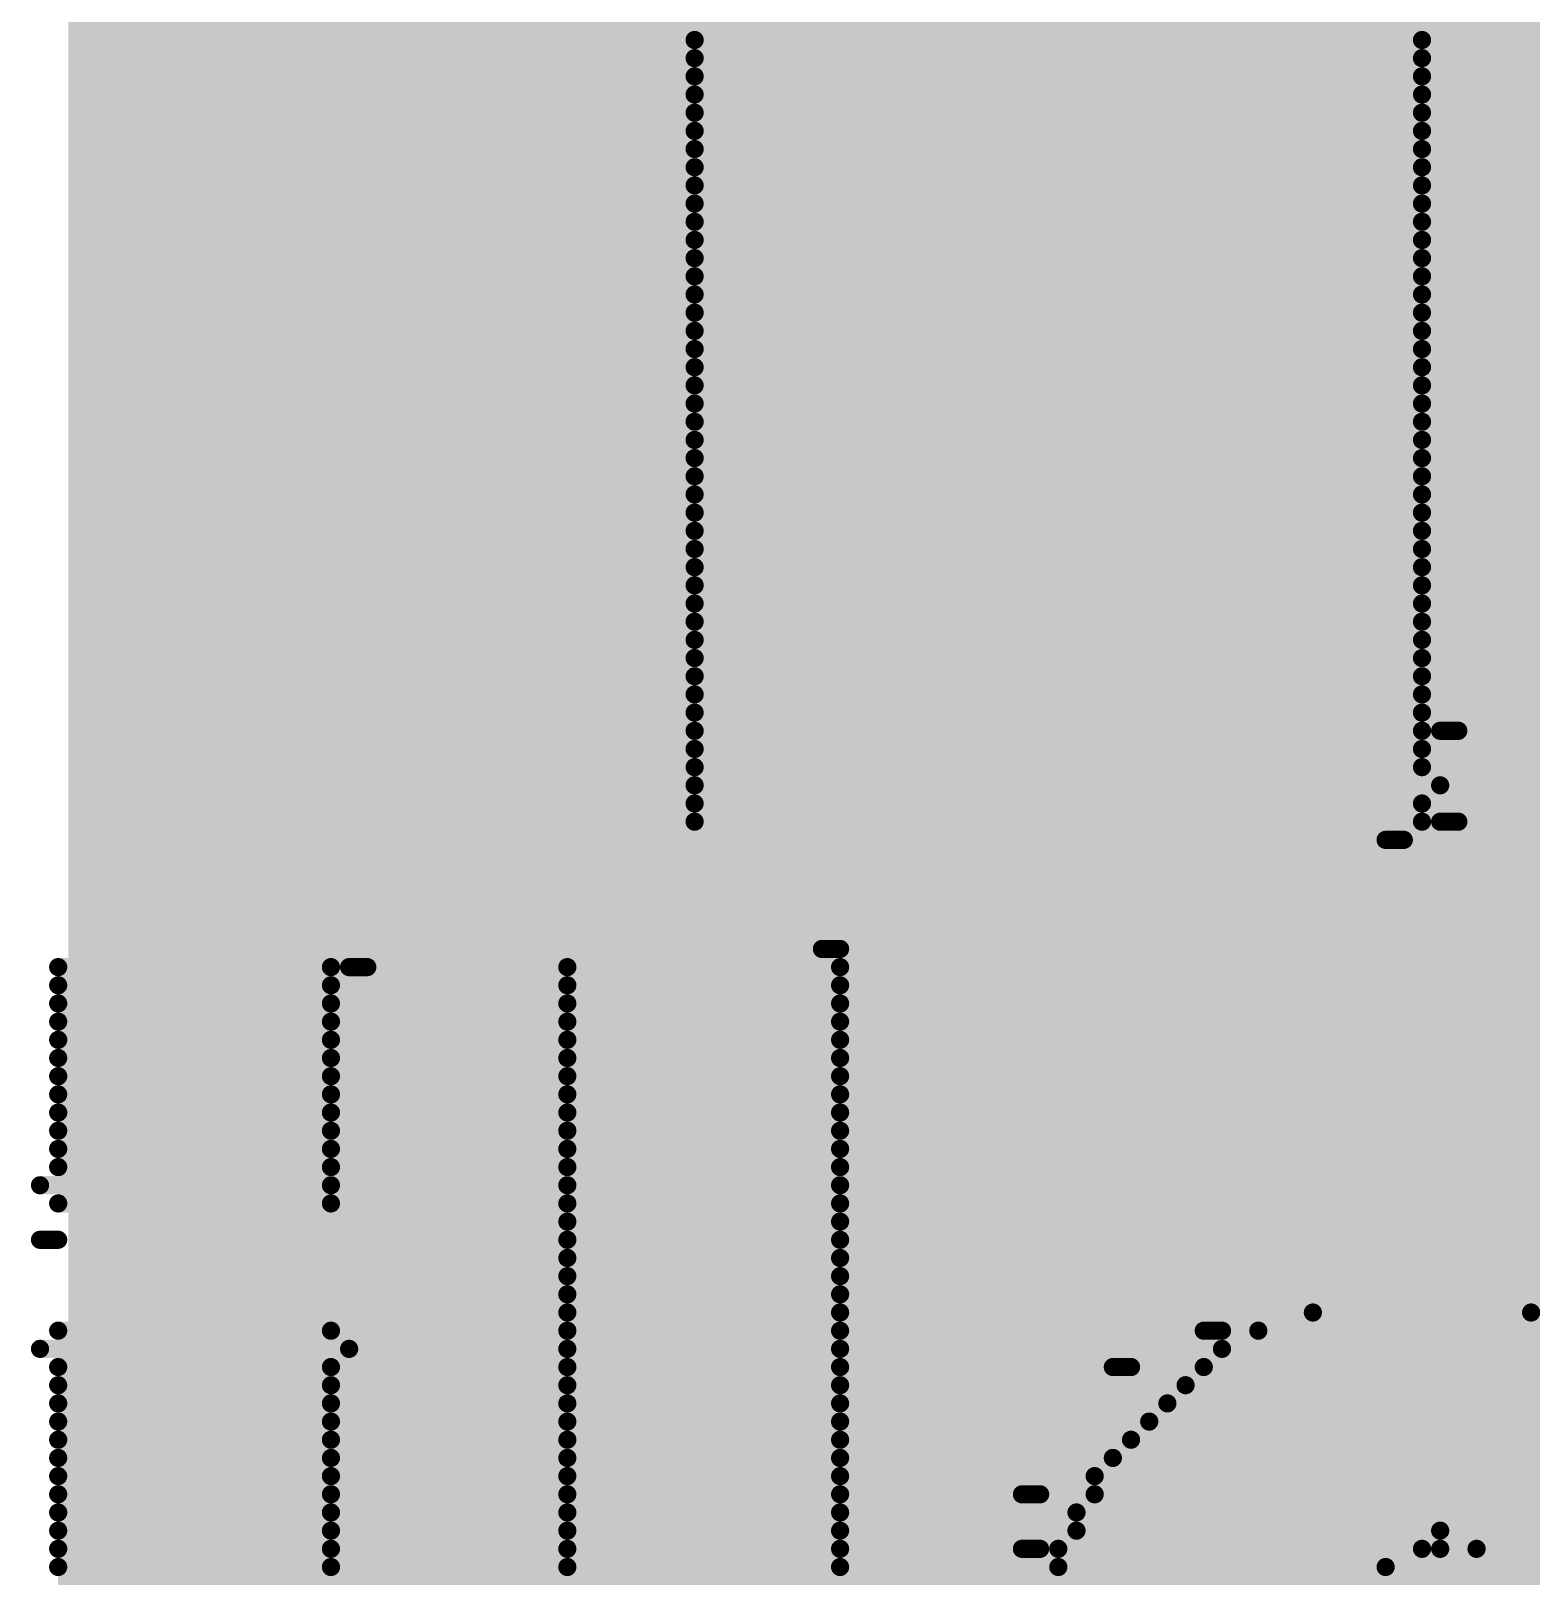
# Model space of a CAD drawing. Header units: inches. Extents: x -5 to 433, y -20 to 71.
# Drawn here: x 10.286 to 12.381, y 50.997 to 53.156 of the extents above; entities that cross this region are included whole.
import ezdxf

# ---------------------------------------------------------------- set-up
doc = ezdxf.new("R2010")
doc.units = ezdxf.units.IN
doc.layers.add('Bottom Overlay', color=54, linetype='Continuous')
doc.layers.add('Top Layer', color=1, linetype='Continuous')

msp = doc.modelspace()

# ---------------------------------------------------------------- hatches: boundary and pattern name
at = {"layer": 'Top Layer'}
msp.add_hatch(color=1, dxfattribs=at).paths.add_polyline_path([(10.3378, 7.1882), (15.6972, 7.1882), (15.6972, 56.9468), (10.3378, 56.9468)])

# ---------------------------------------------------------------- linework, layer by layer
at = {"layer": 'Bottom Overlay'}
for points in [[(11.2128, 53.1686, 0.0254, 0.0254, 0), (12.2288, 53.1686, 0.0254, 0.0254, 0)], [(11.2128, 53.1432, 0.0254, 0.0254, 0), (12.2288, 53.1432, 0.0254, 0.0254, 0)], [(11.2128, 53.1178, 0.0254, 0.0254, 0), (12.2288, 53.1178, 0.0254, 0.0254, 0)], [(11.2128, 53.0924, 0.0254, 0.0254, 0), (12.2288, 53.0924, 0.0254, 0.0254, 0)], [(11.2128, 53.067, 0.0254, 0.0254, 0), (12.2288, 53.067, 0.0254, 0.0254, 0)], [(11.2128, 53.0416, 0.0254, 0.0254, 0), (12.2288, 53.0416, 0.0254, 0.0254, 0)], [(11.2128, 53.0162, 0.0254, 0.0254, 0), (12.2288, 53.0162, 0.0254, 0.0254, 0)], [(11.2128, 52.9908, 0.0254, 0.0254, 0), (12.2288, 52.9908, 0.0254, 0.0254, 0)], [(11.2128, 52.9654, 0.0254, 0.0254, 0), (12.2288, 52.9654, 0.0254, 0.0254, 0)], [(11.2128, 52.94, 0.0254, 0.0254, 0), (12.2288, 52.94, 0.0254, 0.0254, 0)], [(11.2128, 52.9146, 0.0254, 0.0254, 0), (12.2288, 52.9146, 0.0254, 0.0254, 0)], [(11.2128, 52.8892, 0.0254, 0.0254, 0), (12.2288, 52.8892, 0.0254, 0.0254, 0)], [(11.2128, 52.8638, 0.0254, 0.0254, 0), (12.2288, 52.8638, 0.0254, 0.0254, 0)], [(11.2128, 52.8384, 0.0254, 0.0254, 0), (12.2288, 52.8384, 0.0254, 0.0254, 0)], [(11.2128, 52.813, 0.0254, 0.0254, 0), (12.2288, 52.813, 0.0254, 0.0254, 0)], [(11.2128, 52.7876, 0.0254, 0.0254, 0), (12.2288, 52.7876, 0.0254, 0.0254, 0)], [(11.2128, 52.7622, 0.0254, 0.0254, 0), (12.2288, 52.7622, 0.0254, 0.0254, 0)], [(11.2128, 52.7368, 0.0254, 0.0254, 0), (12.2288, 52.7368, 0.0254, 0.0254, 0)], [(11.2128, 52.7114, 0.0254, 0.0254, 0), (12.2288, 52.7114, 0.0254, 0.0254, 0)], [(11.2128, 52.686, 0.0254, 0.0254, 0), (12.2288, 52.686, 0.0254, 0.0254, 0)], [(11.2128, 52.6606, 0.0254, 0.0254, 0), (12.2288, 52.6606, 0.0254, 0.0254, 0)], [(11.2128, 52.6352, 0.0254, 0.0254, 0), (12.2288, 52.6352, 0.0254, 0.0254, 0)], [(11.2128, 52.6098, 0.0254, 0.0254, 0), (12.2288, 52.6098, 0.0254, 0.0254, 0)], [(11.2128, 52.5844, 0.0254, 0.0254, 0), (12.2288, 52.5844, 0.0254, 0.0254, 0)], [(11.2128, 52.559, 0.0254, 0.0254, 0), (12.2288, 52.559, 0.0254, 0.0254, 0)], [(11.2128, 52.5336, 0.0254, 0.0254, 0), (12.2288, 52.5336, 0.0254, 0.0254, 0)], [(11.2128, 52.5082, 0.0254, 0.0254, 0), (12.2288, 52.5082, 0.0254, 0.0254, 0)], [(11.2128, 52.4828, 0.0254, 0.0254, 0), (12.2288, 52.4828, 0.0254, 0.0254, 0)], [(11.2128, 52.4574, 0.0254, 0.0254, 0), (12.2288, 52.4574, 0.0254, 0.0254, 0)], [(11.2128, 52.432, 0.0254, 0.0254, 0), (12.2288, 52.432, 0.0254, 0.0254, 0)], [(11.2128, 52.4066, 0.0254, 0.0254, 0), (12.2288, 52.4066, 0.0254, 0.0254, 0)], [(11.2128, 52.3812, 0.0254, 0.0254, 0), (12.2288, 52.3812, 0.0254, 0.0254, 0)], [(11.2128, 52.3558, 0.0254, 0.0254, 0), (12.2288, 52.3558, 0.0254, 0.0254, 0)], [(11.2128, 52.3304, 0.0254, 0.0254, 0), (12.2288, 52.3304, 0.0254, 0.0254, 0)], [(11.2128, 52.305, 0.0254, 0.0254, 0), (12.2288, 52.305, 0.0254, 0.0254, 0)], [(11.2128, 52.2796, 0.0254, 0.0254, 0), (12.2288, 52.2796, 0.0254, 0.0254, 0)], [(11.2128, 52.2542, 0.0254, 0.0254, 0), (12.2288, 52.2542, 0.0254, 0.0254, 0)], [(11.2128, 52.2288, 0.0254, 0.0254, 0), (12.2288, 52.2288, 0.0254, 0.0254, 0)], [(11.2128, 52.2034, 0.0254, 0.0254, 0), (12.2288, 52.2034, 0.0254, 0.0254, 0)], [(11.2128, 52.178, 0.0254, 0.0254, 0), (12.2288, 52.178, 0.0254, 0.0254, 0)], [(12.2542, 52.178, 0.0254, 0.0254, 0), (12.2796, 52.178, 0.0254, 0.0254, 0)], [(11.2128, 52.1526, 0.0254, 0.0254, 0), (12.2288, 52.1526, 0.0254, 0.0254, 0)], [(11.2128, 52.1272, 0.0254, 0.0254, 0), (12.2288, 52.1272, 0.0254, 0.0254, 0)], [(11.2128, 52.1018, 0.0254, 0.0254, 0), (12.2542, 52.1018, 0.0254, 0.0254, 0)], [(11.2128, 52.0764, 0.0254, 0.0254, 0), (12.2288, 52.0764, 0.0254, 0.0254, 0)], [(11.2128, 52.051, 0.0254, 0.0254, 0), (12.2288, 52.051, 0.0254, 0.0254, 0)], [(12.2542, 52.051, 0.0254, 0.0254, 0), (12.2796, 52.051, 0.0254, 0.0254, 0)], [(12.178, 52.0256, 0.0254, 0.0254, 0), (12.2034, 52.0256, 0.0254, 0.0254, 0)], [(11.3906, 51.8732, 0.0254, 0.0254, 0), (11.416, 51.8732, 0.0254, 0.0254, 0)], [(10.3238, 51.8478, 0.0254, 0.0254, 0), (10.7048, 51.8478, 0.0254, 0.0254, 0)], [(10.7302, 51.8478, 0.0254, 0.0254, 0), (10.7556, 51.8478, 0.0254, 0.0254, 0)], [(11.035, 51.8478, 0.0254, 0.0254, 0), (11.416, 51.8478, 0.0254, 0.0254, 0)], [(10.3238, 51.8224, 0.0254, 0.0254, 0), (10.7048, 51.8224, 0.0254, 0.0254, 0)], [(11.035, 51.8224, 0.0254, 0.0254, 0), (11.416, 51.8224, 0.0254, 0.0254, 0)], [(10.3238, 51.797, 0.0254, 0.0254, 0), (10.7048, 51.797, 0.0254, 0.0254, 0)], [(11.035, 51.797, 0.0254, 0.0254, 0), (11.416, 51.797, 0.0254, 0.0254, 0)], [(10.3238, 51.7716, 0.0254, 0.0254, 0), (10.7048, 51.7716, 0.0254, 0.0254, 0)], [(11.035, 51.7716, 0.0254, 0.0254, 0), (11.416, 51.7716, 0.0254, 0.0254, 0)], [(10.3238, 51.7462, 0.0254, 0.0254, 0), (10.7048, 51.7462, 0.0254, 0.0254, 0)], [(11.035, 51.7462, 0.0254, 0.0254, 0), (11.416, 51.7462, 0.0254, 0.0254, 0)], [(10.3238, 51.7208, 0.0254, 0.0254, 0), (10.7048, 51.7208, 0.0254, 0.0254, 0)], [(11.035, 51.7208, 0.0254, 0.0254, 0), (11.416, 51.7208, 0.0254, 0.0254, 0)], [(10.3238, 51.6954, 0.0254, 0.0254, 0), (10.7048, 51.6954, 0.0254, 0.0254, 0)], [(11.035, 51.6954, 0.0254, 0.0254, 0), (11.416, 51.6954, 0.0254, 0.0254, 0)], [(10.3238, 51.67, 0.0254, 0.0254, 0), (10.7048, 51.67, 0.0254, 0.0254, 0)], [(11.035, 51.67, 0.0254, 0.0254, 0), (11.416, 51.67, 0.0254, 0.0254, 0)], [(10.3238, 51.6446, 0.0254, 0.0254, 0), (10.7048, 51.6446, 0.0254, 0.0254, 0)], [(11.035, 51.6446, 0.0254, 0.0254, 0), (11.416, 51.6446, 0.0254, 0.0254, 0)], [(10.3238, 51.6192, 0.0254, 0.0254, 0), (10.7048, 51.6192, 0.0254, 0.0254, 0)], [(11.035, 51.6192, 0.0254, 0.0254, 0), (11.416, 51.6192, 0.0254, 0.0254, 0)], [(10.3238, 51.5938, 0.0254, 0.0254, 0), (10.7048, 51.5938, 0.0254, 0.0254, 0)], [(11.035, 51.5938, 0.0254, 0.0254, 0), (11.416, 51.5938, 0.0254, 0.0254, 0)], [(10.3238, 51.5684, 0.0254, 0.0254, 0), (10.7048, 51.5684, 0.0254, 0.0254, 0)], [(11.035, 51.5684, 0.0254, 0.0254, 0), (11.416, 51.5684, 0.0254, 0.0254, 0)], [(10.2984, 51.543, 0.0254, 0.0254, 0), (10.7048, 51.543, 0.0254, 0.0254, 0)], [(11.035, 51.543, 0.0254, 0.0254, 0), (11.416, 51.543, 0.0254, 0.0254, 0)], [(10.3238, 51.5176, 0.0254, 0.0254, 0), (10.7048, 51.5176, 0.0254, 0.0254, 0)], [(11.035, 51.5176, 0.0254, 0.0254, 0), (11.416, 51.5176, 0.0254, 0.0254, 0)], [(11.035, 51.4922, 0.0254, 0.0254, 0), (11.416, 51.4922, 0.0254, 0.0254, 0)], [(10.2984, 51.4668, 0.0254, 0.0254, 0), (10.3238, 51.4668, 0.0254, 0.0254, 0)], [(11.035, 51.4668, 0.0254, 0.0254, 0), (11.416, 51.4668, 0.0254, 0.0254, 0)], [(11.035, 51.4414, 0.0254, 0.0254, 0), (11.416, 51.4414, 0.0254, 0.0254, 0)], [(11.035, 51.416, 0.0254, 0.0254, 0), (11.416, 51.416, 0.0254, 0.0254, 0)], [(11.035, 51.3906, 0.0254, 0.0254, 0), (11.416, 51.3906, 0.0254, 0.0254, 0)], [(11.035, 51.3652, 0.0254, 0.0254, 0), (11.416, 51.3652, 0.0254, 0.0254, 0)], [(12.0764, 51.3652, 0.0254, 0.0254, 0), (12.3812, 51.3652, 0.0254, 0.0254, 0)], [(10.3238, 51.3398, 0.0254, 0.0254, 0), (10.7048, 51.3398, 0.0254, 0.0254, 0)], [(11.035, 51.3398, 0.0254, 0.0254, 0), (11.416, 51.3398, 0.0254, 0.0254, 0)], [(11.924, 51.3398, 0.0254, 0.0254, 0), (11.9494, 51.3398, 0.0254, 0.0254, 0)], [(12.0002, 51.3398, 0.0254, 0.0254, 0), (12.4574, 51.3398, 0.0254, 0.0254, 0)], [(10.2984, 51.3144, 0.0254, 0.0254, 0), (10.7302, 51.3144, 0.0254, 0.0254, 0)], [(11.035, 51.3144, 0.0254, 0.0254, 0), (11.416, 51.3144, 0.0254, 0.0254, 0)], [(11.9494, 51.3144, 0.0254, 0.0254, 0), (12.5082, 51.3144, 0.0254, 0.0254, 0)], [(10.3238, 51.289, 0.0254, 0.0254, 0), (10.7048, 51.289, 0.0254, 0.0254, 0)], [(11.035, 51.289, 0.0254, 0.0254, 0), (11.416, 51.289, 0.0254, 0.0254, 0)], [(11.797, 51.289, 0.0254, 0.0254, 0), (11.8224, 51.289, 0.0254, 0.0254, 0)], [(11.924, 51.289, 0.0254, 0.0254, 0), (12.5336, 51.289, 0.0254, 0.0254, 0)], [(10.3238, 51.2636, 0.0254, 0.0254, 0), (10.7048, 51.2636, 0.0254, 0.0254, 0)], [(11.035, 51.2636, 0.0254, 0.0254, 0), (11.416, 51.2636, 0.0254, 0.0254, 0)], [(11.8986, 51.2636, 0.0254, 0.0254, 0), (12.559, 51.2636, 0.0254, 0.0254, 0)], [(10.3238, 51.2382, 0.0254, 0.0254, 0), (10.7048, 51.2382, 0.0254, 0.0254, 0)], [(11.035, 51.2382, 0.0254, 0.0254, 0), (11.416, 51.2382, 0.0254, 0.0254, 0)], [(11.8732, 51.2382, 0.0254, 0.0254, 0), (12.6098, 51.2382, 0.0254, 0.0254, 0)], [(10.3238, 51.2128, 0.0254, 0.0254, 0), (10.7048, 51.2128, 0.0254, 0.0254, 0)], [(11.035, 51.2128, 0.0254, 0.0254, 0), (11.416, 51.2128, 0.0254, 0.0254, 0)], [(11.8478, 51.2128, 0.0254, 0.0254, 0), (12.9908, 51.2128, 0.0254, 0.0254, 0)], [(10.3238, 51.1874, 0.0254, 0.0254, 0), (10.7048, 51.1874, 0.0254, 0.0254, 0)], [(11.035, 51.1874, 0.0254, 0.0254, 0), (11.416, 51.1874, 0.0254, 0.0254, 0)], [(11.8224, 51.1874, 0.0254, 0.0254, 0), (12.9908, 51.1874, 0.0254, 0.0254, 0)], [(10.3238, 51.162, 0.0254, 0.0254, 0), (10.7048, 51.162, 0.0254, 0.0254, 0)], [(11.035, 51.162, 0.0254, 0.0254, 0), (11.416, 51.162, 0.0254, 0.0254, 0)], [(11.797, 51.162, 0.0254, 0.0254, 0), (12.9908, 51.162, 0.0254, 0.0254, 0)], [(10.3238, 51.1366, 0.0254, 0.0254, 0), (10.7048, 51.1366, 0.0254, 0.0254, 0)], [(11.035, 51.1366, 0.0254, 0.0254, 0), (11.416, 51.1366, 0.0254, 0.0254, 0)], [(11.7716, 51.1366, 0.0254, 0.0254, 0), (12.9908, 51.1366, 0.0254, 0.0254, 0)], [(10.3238, 51.1112, 0.0254, 0.0254, 0), (10.7048, 51.1112, 0.0254, 0.0254, 0)], [(11.035, 51.1112, 0.0254, 0.0254, 0), (11.416, 51.1112, 0.0254, 0.0254, 0)], [(11.67, 51.1112, 0.0254, 0.0254, 0), (11.6954, 51.1112, 0.0254, 0.0254, 0)], [(11.7716, 51.1112, 0.0254, 0.0254, 0), (12.9908, 51.1112, 0.0254, 0.0254, 0)], [(10.3238, 51.0858, 0.0254, 0.0254, 0), (10.7048, 51.0858, 0.0254, 0.0254, 0)], [(11.035, 51.0858, 0.0254, 0.0254, 0), (11.416, 51.0858, 0.0254, 0.0254, 0)], [(11.7462, 51.0858, 0.0254, 0.0254, 0), (12.9908, 51.0858, 0.0254, 0.0254, 0)], [(10.3238, 51.0604, 0.0254, 0.0254, 0), (10.7048, 51.0604, 0.0254, 0.0254, 0)], [(11.035, 51.0604, 0.0254, 0.0254, 0), (11.416, 51.0604, 0.0254, 0.0254, 0)], [(11.7462, 51.0604, 0.0254, 0.0254, 0), (12.2542, 51.0604, 0.0254, 0.0254, 0)], [(10.3238, 51.035, 0.0254, 0.0254, 0), (10.7048, 51.035, 0.0254, 0.0254, 0)], [(11.035, 51.035, 0.0254, 0.0254, 0), (11.416, 51.035, 0.0254, 0.0254, 0)], [(11.67, 51.035, 0.0254, 0.0254, 0), (11.6954, 51.035, 0.0254, 0.0254, 0)], [(11.7208, 51.035, 0.0254, 0.0254, 0), (12.2288, 51.035, 0.0254, 0.0254, 0)], [(12.2542, 51.035, 0.0254, 0.0254, 0), (12.305, 51.035, 0.0254, 0.0254, 0)], [(10.3238, 51.0096, 0.0254, 0.0254, 0), (10.7048, 51.0096, 0.0254, 0.0254, 0)], [(11.035, 51.0096, 0.0254, 0.0254, 0), (11.416, 51.0096, 0.0254, 0.0254, 0)], [(11.7208, 51.0096, 0.0254, 0.0254, 0), (12.178, 51.0096, 0.0254, 0.0254, 0)], [(10.3238, 50.9842, 0.0254, 0.0254, 0), (10.7048, 50.9842, 0.0254, 0.0254, 0)], [(11.035, 50.9842, 0.0254, 0.0254, 0), (11.416, 50.9842, 0.0254, 0.0254, 0)], [(11.6954, 50.9842, 0.0254, 0.0254, 0), (12.1526, 50.9842, 0.0254, 0.0254, 0)]]:
    msp.add_lwpolyline(points, format="xyseb", dxfattribs=at)
for points in [[(11.2065, 53.1432, 0.0127, 0.0127, 1), (11.2192, 53.1432, 0.0127, 0.0127, 1)], [(12.2225, 53.1432, 0.0127, 0.0127, 1), (12.2352, 53.1432, 0.0127, 0.0127, 1)], [(11.2065, 53.1178, 0.0127, 0.0127, 1), (11.2192, 53.1178, 0.0127, 0.0127, 1)], [(12.2225, 53.1178, 0.0127, 0.0127, 1), (12.2352, 53.1178, 0.0127, 0.0127, 1)], [(11.2065, 53.0924, 0.0127, 0.0127, 1), (11.2192, 53.0924, 0.0127, 0.0127, 1)], [(12.2225, 53.0924, 0.0127, 0.0127, 1), (12.2352, 53.0924, 0.0127, 0.0127, 1)], [(11.2065, 53.067, 0.0127, 0.0127, 1), (11.2192, 53.067, 0.0127, 0.0127, 1)], [(12.2225, 53.067, 0.0127, 0.0127, 1), (12.2352, 53.067, 0.0127, 0.0127, 1)], [(11.2065, 53.0416, 0.0127, 0.0127, 1), (11.2192, 53.0416, 0.0127, 0.0127, 1)], [(12.2225, 53.0416, 0.0127, 0.0127, 1), (12.2352, 53.0416, 0.0127, 0.0127, 1)], [(11.2065, 53.0162, 0.0127, 0.0127, 1), (11.2192, 53.0162, 0.0127, 0.0127, 1)], [(12.2225, 53.0162, 0.0127, 0.0127, 1), (12.2352, 53.0162, 0.0127, 0.0127, 1)], [(11.2065, 52.9908, 0.0127, 0.0127, 1), (11.2192, 52.9908, 0.0127, 0.0127, 1)], [(12.2225, 52.9908, 0.0127, 0.0127, 1), (12.2352, 52.9908, 0.0127, 0.0127, 1)], [(11.2065, 52.9654, 0.0127, 0.0127, 1), (11.2192, 52.9654, 0.0127, 0.0127, 1)], [(12.2225, 52.9654, 0.0127, 0.0127, 1), (12.2352, 52.9654, 0.0127, 0.0127, 1)], [(11.2065, 52.94, 0.0127, 0.0127, 1), (11.2192, 52.94, 0.0127, 0.0127, 1)], [(12.2225, 52.94, 0.0127, 0.0127, 1), (12.2352, 52.94, 0.0127, 0.0127, 1)], [(11.2065, 52.9146, 0.0127, 0.0127, 1), (11.2192, 52.9146, 0.0127, 0.0127, 1)], [(12.2225, 52.9146, 0.0127, 0.0127, 1), (12.2352, 52.9146, 0.0127, 0.0127, 1)], [(11.2065, 52.8892, 0.0127, 0.0127, 1), (11.2192, 52.8892, 0.0127, 0.0127, 1)], [(12.2225, 52.8892, 0.0127, 0.0127, 1), (12.2352, 52.8892, 0.0127, 0.0127, 1)], [(11.2065, 52.8638, 0.0127, 0.0127, 1), (11.2192, 52.8638, 0.0127, 0.0127, 1)], [(12.2225, 52.8638, 0.0127, 0.0127, 1), (12.2352, 52.8638, 0.0127, 0.0127, 1)], [(11.2065, 52.8384, 0.0127, 0.0127, 1), (11.2192, 52.8384, 0.0127, 0.0127, 1)], [(12.2225, 52.8384, 0.0127, 0.0127, 1), (12.2352, 52.8384, 0.0127, 0.0127, 1)], [(11.2065, 52.813, 0.0127, 0.0127, 1), (11.2192, 52.813, 0.0127, 0.0127, 1)], [(12.2225, 52.813, 0.0127, 0.0127, 1), (12.2352, 52.813, 0.0127, 0.0127, 1)], [(11.2065, 52.7876, 0.0127, 0.0127, 1), (11.2192, 52.7876, 0.0127, 0.0127, 1)], [(12.2225, 52.7876, 0.0127, 0.0127, 1), (12.2352, 52.7876, 0.0127, 0.0127, 1)], [(11.2065, 52.7622, 0.0127, 0.0127, 1), (11.2192, 52.7622, 0.0127, 0.0127, 1)], [(12.2225, 52.7622, 0.0127, 0.0127, 1), (12.2352, 52.7622, 0.0127, 0.0127, 1)], [(11.2065, 52.7368, 0.0127, 0.0127, 1), (11.2192, 52.7368, 0.0127, 0.0127, 1)], [(12.2225, 52.7368, 0.0127, 0.0127, 1), (12.2352, 52.7368, 0.0127, 0.0127, 1)], [(11.2065, 52.7114, 0.0127, 0.0127, 1), (11.2192, 52.7114, 0.0127, 0.0127, 1)], [(12.2225, 52.7114, 0.0127, 0.0127, 1), (12.2352, 52.7114, 0.0127, 0.0127, 1)], [(11.2065, 52.686, 0.0127, 0.0127, 1), (11.2192, 52.686, 0.0127, 0.0127, 1)], [(12.2225, 52.686, 0.0127, 0.0127, 1), (12.2352, 52.686, 0.0127, 0.0127, 1)], [(11.2065, 52.6606, 0.0127, 0.0127, 1), (11.2192, 52.6606, 0.0127, 0.0127, 1)], [(12.2225, 52.6606, 0.0127, 0.0127, 1), (12.2352, 52.6606, 0.0127, 0.0127, 1)], [(11.2065, 52.6352, 0.0127, 0.0127, 1), (11.2192, 52.6352, 0.0127, 0.0127, 1)], [(12.2225, 52.6352, 0.0127, 0.0127, 1), (12.2352, 52.6352, 0.0127, 0.0127, 1)], [(11.2065, 52.6098, 0.0127, 0.0127, 1), (11.2192, 52.6098, 0.0127, 0.0127, 1)], [(12.2225, 52.6098, 0.0127, 0.0127, 1), (12.2352, 52.6098, 0.0127, 0.0127, 1)], [(11.2065, 52.5844, 0.0127, 0.0127, 1), (11.2192, 52.5844, 0.0127, 0.0127, 1)], [(12.2225, 52.5844, 0.0127, 0.0127, 1), (12.2352, 52.5844, 0.0127, 0.0127, 1)], [(11.2065, 52.559, 0.0127, 0.0127, 1), (11.2192, 52.559, 0.0127, 0.0127, 1)], [(12.2225, 52.559, 0.0127, 0.0127, 1), (12.2352, 52.559, 0.0127, 0.0127, 1)], [(11.2065, 52.5336, 0.0127, 0.0127, 1), (11.2192, 52.5336, 0.0127, 0.0127, 1)], [(12.2225, 52.5336, 0.0127, 0.0127, 1), (12.2352, 52.5336, 0.0127, 0.0127, 1)], [(11.2065, 52.5082, 0.0127, 0.0127, 1), (11.2192, 52.5082, 0.0127, 0.0127, 1)], [(12.2225, 52.5082, 0.0127, 0.0127, 1), (12.2352, 52.5082, 0.0127, 0.0127, 1)], [(11.2065, 52.4828, 0.0127, 0.0127, 1), (11.2192, 52.4828, 0.0127, 0.0127, 1)], [(12.2225, 52.4828, 0.0127, 0.0127, 1), (12.2352, 52.4828, 0.0127, 0.0127, 1)], [(11.2065, 52.4574, 0.0127, 0.0127, 1), (11.2192, 52.4574, 0.0127, 0.0127, 1)], [(12.2225, 52.4574, 0.0127, 0.0127, 1), (12.2352, 52.4574, 0.0127, 0.0127, 1)], [(11.2065, 52.432, 0.0127, 0.0127, 1), (11.2192, 52.432, 0.0127, 0.0127, 1)], [(12.2225, 52.432, 0.0127, 0.0127, 1), (12.2352, 52.432, 0.0127, 0.0127, 1)], [(11.2065, 52.4066, 0.0127, 0.0127, 1), (11.2192, 52.4066, 0.0127, 0.0127, 1)], [(12.2225, 52.4066, 0.0127, 0.0127, 1), (12.2352, 52.4066, 0.0127, 0.0127, 1)], [(11.2065, 52.3812, 0.0127, 0.0127, 1), (11.2192, 52.3812, 0.0127, 0.0127, 1)], [(12.2225, 52.3812, 0.0127, 0.0127, 1), (12.2352, 52.3812, 0.0127, 0.0127, 1)], [(11.2065, 52.3558, 0.0127, 0.0127, 1), (11.2192, 52.3558, 0.0127, 0.0127, 1)], [(12.2225, 52.3558, 0.0127, 0.0127, 1), (12.2352, 52.3558, 0.0127, 0.0127, 1)], [(11.2065, 52.3304, 0.0127, 0.0127, 1), (11.2192, 52.3304, 0.0127, 0.0127, 1)], [(12.2225, 52.3304, 0.0127, 0.0127, 1), (12.2352, 52.3304, 0.0127, 0.0127, 1)], [(11.2065, 52.305, 0.0127, 0.0127, 1), (11.2192, 52.305, 0.0127, 0.0127, 1)], [(12.2225, 52.305, 0.0127, 0.0127, 1), (12.2352, 52.305, 0.0127, 0.0127, 1)], [(11.2065, 52.2796, 0.0127, 0.0127, 1), (11.2192, 52.2796, 0.0127, 0.0127, 1)], [(12.2225, 52.2796, 0.0127, 0.0127, 1), (12.2352, 52.2796, 0.0127, 0.0127, 1)], [(11.2065, 52.2542, 0.0127, 0.0127, 1), (11.2192, 52.2542, 0.0127, 0.0127, 1)], [(12.2225, 52.2542, 0.0127, 0.0127, 1), (12.2352, 52.2542, 0.0127, 0.0127, 1)], [(11.2065, 52.2288, 0.0127, 0.0127, 1), (11.2192, 52.2288, 0.0127, 0.0127, 1)], [(12.2225, 52.2288, 0.0127, 0.0127, 1), (12.2352, 52.2288, 0.0127, 0.0127, 1)], [(11.2065, 52.2034, 0.0127, 0.0127, 1), (11.2192, 52.2034, 0.0127, 0.0127, 1)], [(12.2225, 52.2034, 0.0127, 0.0127, 1), (12.2352, 52.2034, 0.0127, 0.0127, 1)], [(11.2065, 52.178, 0.0127, 0.0127, 1), (11.2192, 52.178, 0.0127, 0.0127, 1)], [(12.2225, 52.178, 0.0127, 0.0127, 1), (12.2352, 52.178, 0.0127, 0.0127, 1)], [(12.2479, 52.178, 0.0127, 0.0127, 1), (12.2606, 52.178, 0.0127, 0.0127, 1)], [(12.2733, 52.178, 0.0127, 0.0127, 1), (12.286, 52.178, 0.0127, 0.0127, 1)], [(11.2065, 52.1526, 0.0127, 0.0127, 1), (11.2192, 52.1526, 0.0127, 0.0127, 1)], [(12.2225, 52.1526, 0.0127, 0.0127, 1), (12.2352, 52.1526, 0.0127, 0.0127, 1)], [(11.2065, 52.1272, 0.0127, 0.0127, 1), (11.2192, 52.1272, 0.0127, 0.0127, 1)], [(12.2225, 52.1272, 0.0127, 0.0127, 1), (12.2352, 52.1272, 0.0127, 0.0127, 1)], [(11.2065, 52.1018, 0.0127, 0.0127, 1), (11.2192, 52.1018, 0.0127, 0.0127, 1)], [(12.2479, 52.1018, 0.0127, 0.0127, 1), (12.2606, 52.1018, 0.0127, 0.0127, 1)], [(11.2065, 52.0764, 0.0127, 0.0127, 1), (11.2192, 52.0764, 0.0127, 0.0127, 1)], [(12.2225, 52.0764, 0.0127, 0.0127, 1), (12.2352, 52.0764, 0.0127, 0.0127, 1)], [(11.2065, 52.051, 0.0127, 0.0127, 1), (11.2192, 52.051, 0.0127, 0.0127, 1)], [(12.2225, 52.051, 0.0127, 0.0127, 1), (12.2352, 52.051, 0.0127, 0.0127, 1)], [(12.2479, 52.051, 0.0127, 0.0127, 1), (12.2606, 52.051, 0.0127, 0.0127, 1)], [(12.2733, 52.051, 0.0127, 0.0127, 1), (12.286, 52.051, 0.0127, 0.0127, 1)], [(12.1717, 52.0256, 0.0127, 0.0127, 1), (12.1844, 52.0256, 0.0127, 0.0127, 1)], [(12.1971, 52.0256, 0.0127, 0.0127, 1), (12.2098, 52.0256, 0.0127, 0.0127, 1)], [(11.3843, 51.8732, 0.0127, 0.0127, 1), (11.397, 51.8732, 0.0127, 0.0127, 1)], [(11.4097, 51.8732, 0.0127, 0.0127, 1), (11.4224, 51.8732, 0.0127, 0.0127, 1)], [(10.3175, 51.8478, 0.0127, 0.0127, 1), (10.3302, 51.8478, 0.0127, 0.0127, 1)], [(10.6985, 51.8478, 0.0127, 0.0127, 1), (10.7112, 51.8478, 0.0127, 0.0127, 1)], [(10.7239, 51.8478, 0.0127, 0.0127, 1), (10.7366, 51.8478, 0.0127, 0.0127, 1)], [(10.7493, 51.8478, 0.0127, 0.0127, 1), (10.762, 51.8478, 0.0127, 0.0127, 1)], [(11.0287, 51.8478, 0.0127, 0.0127, 1), (11.0414, 51.8478, 0.0127, 0.0127, 1)], [(11.4097, 51.8478, 0.0127, 0.0127, 1), (11.4224, 51.8478, 0.0127, 0.0127, 1)], [(10.3175, 51.8224, 0.0127, 0.0127, 1), (10.3302, 51.8224, 0.0127, 0.0127, 1)], [(10.6985, 51.8224, 0.0127, 0.0127, 1), (10.7112, 51.8224, 0.0127, 0.0127, 1)], [(11.0287, 51.8224, 0.0127, 0.0127, 1), (11.0414, 51.8224, 0.0127, 0.0127, 1)], [(11.4097, 51.8224, 0.0127, 0.0127, 1), (11.4224, 51.8224, 0.0127, 0.0127, 1)], [(10.3175, 51.797, 0.0127, 0.0127, 1), (10.3302, 51.797, 0.0127, 0.0127, 1)], [(10.6985, 51.797, 0.0127, 0.0127, 1), (10.7112, 51.797, 0.0127, 0.0127, 1)], [(11.0287, 51.797, 0.0127, 0.0127, 1), (11.0414, 51.797, 0.0127, 0.0127, 1)], [(11.4097, 51.797, 0.0127, 0.0127, 1), (11.4224, 51.797, 0.0127, 0.0127, 1)], [(10.3175, 51.7716, 0.0127, 0.0127, 1), (10.3302, 51.7716, 0.0127, 0.0127, 1)], [(10.6985, 51.7716, 0.0127, 0.0127, 1), (10.7112, 51.7716, 0.0127, 0.0127, 1)], [(11.0287, 51.7716, 0.0127, 0.0127, 1), (11.0414, 51.7716, 0.0127, 0.0127, 1)], [(11.4097, 51.7716, 0.0127, 0.0127, 1), (11.4224, 51.7716, 0.0127, 0.0127, 1)], [(10.3175, 51.7462, 0.0127, 0.0127, 1), (10.3302, 51.7462, 0.0127, 0.0127, 1)], [(10.6985, 51.7462, 0.0127, 0.0127, 1), (10.7112, 51.7462, 0.0127, 0.0127, 1)], [(11.0287, 51.7462, 0.0127, 0.0127, 1), (11.0414, 51.7462, 0.0127, 0.0127, 1)], [(11.4097, 51.7462, 0.0127, 0.0127, 1), (11.4224, 51.7462, 0.0127, 0.0127, 1)], [(10.3175, 51.7208, 0.0127, 0.0127, 1), (10.3302, 51.7208, 0.0127, 0.0127, 1)], [(10.6985, 51.7208, 0.0127, 0.0127, 1), (10.7112, 51.7208, 0.0127, 0.0127, 1)], [(11.0287, 51.7208, 0.0127, 0.0127, 1), (11.0414, 51.7208, 0.0127, 0.0127, 1)], [(11.4097, 51.7208, 0.0127, 0.0127, 1), (11.4224, 51.7208, 0.0127, 0.0127, 1)], [(10.3175, 51.6954, 0.0127, 0.0127, 1), (10.3302, 51.6954, 0.0127, 0.0127, 1)], [(10.6985, 51.6954, 0.0127, 0.0127, 1), (10.7112, 51.6954, 0.0127, 0.0127, 1)], [(11.0287, 51.6954, 0.0127, 0.0127, 1), (11.0414, 51.6954, 0.0127, 0.0127, 1)], [(11.4097, 51.6954, 0.0127, 0.0127, 1), (11.4224, 51.6954, 0.0127, 0.0127, 1)], [(10.3175, 51.67, 0.0127, 0.0127, 1), (10.3302, 51.67, 0.0127, 0.0127, 1)], [(10.6985, 51.67, 0.0127, 0.0127, 1), (10.7112, 51.67, 0.0127, 0.0127, 1)], [(11.0287, 51.67, 0.0127, 0.0127, 1), (11.0414, 51.67, 0.0127, 0.0127, 1)], [(11.4097, 51.67, 0.0127, 0.0127, 1), (11.4224, 51.67, 0.0127, 0.0127, 1)], [(10.3175, 51.6446, 0.0127, 0.0127, 1), (10.3302, 51.6446, 0.0127, 0.0127, 1)], [(10.6985, 51.6446, 0.0127, 0.0127, 1), (10.7112, 51.6446, 0.0127, 0.0127, 1)], [(11.0287, 51.6446, 0.0127, 0.0127, 1), (11.0414, 51.6446, 0.0127, 0.0127, 1)], [(11.4097, 51.6446, 0.0127, 0.0127, 1), (11.4224, 51.6446, 0.0127, 0.0127, 1)], [(10.3175, 51.6192, 0.0127, 0.0127, 1), (10.3302, 51.6192, 0.0127, 0.0127, 1)], [(10.6985, 51.6192, 0.0127, 0.0127, 1), (10.7112, 51.6192, 0.0127, 0.0127, 1)], [(11.0287, 51.6192, 0.0127, 0.0127, 1), (11.0414, 51.6192, 0.0127, 0.0127, 1)], [(11.4097, 51.6192, 0.0127, 0.0127, 1), (11.4224, 51.6192, 0.0127, 0.0127, 1)], [(10.3175, 51.5938, 0.0127, 0.0127, 1), (10.3302, 51.5938, 0.0127, 0.0127, 1)], [(10.6985, 51.5938, 0.0127, 0.0127, 1), (10.7112, 51.5938, 0.0127, 0.0127, 1)], [(11.0287, 51.5938, 0.0127, 0.0127, 1), (11.0414, 51.5938, 0.0127, 0.0127, 1)], [(11.4097, 51.5938, 0.0127, 0.0127, 1), (11.4224, 51.5938, 0.0127, 0.0127, 1)], [(10.3175, 51.5684, 0.0127, 0.0127, 1), (10.3302, 51.5684, 0.0127, 0.0127, 1)], [(10.6985, 51.5684, 0.0127, 0.0127, 1), (10.7112, 51.5684, 0.0127, 0.0127, 1)], [(11.0287, 51.5684, 0.0127, 0.0127, 1), (11.0414, 51.5684, 0.0127, 0.0127, 1)], [(11.4097, 51.5684, 0.0127, 0.0127, 1), (11.4224, 51.5684, 0.0127, 0.0127, 1)], [(10.2921, 51.543, 0.0127, 0.0127, 1), (10.3048, 51.543, 0.0127, 0.0127, 1)], [(10.6985, 51.543, 0.0127, 0.0127, 1), (10.7112, 51.543, 0.0127, 0.0127, 1)], [(11.0287, 51.543, 0.0127, 0.0127, 1), (11.0414, 51.543, 0.0127, 0.0127, 1)], [(11.4097, 51.543, 0.0127, 0.0127, 1), (11.4224, 51.543, 0.0127, 0.0127, 1)], [(10.3175, 51.5176, 0.0127, 0.0127, 1), (10.3302, 51.5176, 0.0127, 0.0127, 1)], [(10.6985, 51.5176, 0.0127, 0.0127, 1), (10.7112, 51.5176, 0.0127, 0.0127, 1)], [(11.0287, 51.5176, 0.0127, 0.0127, 1), (11.0414, 51.5176, 0.0127, 0.0127, 1)], [(11.4097, 51.5176, 0.0127, 0.0127, 1), (11.4224, 51.5176, 0.0127, 0.0127, 1)], [(11.0287, 51.4922, 0.0127, 0.0127, 1), (11.0414, 51.4922, 0.0127, 0.0127, 1)], [(11.4097, 51.4922, 0.0127, 0.0127, 1), (11.4224, 51.4922, 0.0127, 0.0127, 1)], [(10.2921, 51.4668, 0.0127, 0.0127, 1), (10.3048, 51.4668, 0.0127, 0.0127, 1)], [(10.3175, 51.4668, 0.0127, 0.0127, 1), (10.3302, 51.4668, 0.0127, 0.0127, 1)], [(11.0287, 51.4668, 0.0127, 0.0127, 1), (11.0414, 51.4668, 0.0127, 0.0127, 1)], [(11.4097, 51.4668, 0.0127, 0.0127, 1), (11.4224, 51.4668, 0.0127, 0.0127, 1)], [(11.0287, 51.4414, 0.0127, 0.0127, 1), (11.0414, 51.4414, 0.0127, 0.0127, 1)], [(11.4097, 51.4414, 0.0127, 0.0127, 1), (11.4224, 51.4414, 0.0127, 0.0127, 1)], [(11.0287, 51.416, 0.0127, 0.0127, 1), (11.0414, 51.416, 0.0127, 0.0127, 1)], [(11.4097, 51.416, 0.0127, 0.0127, 1), (11.4224, 51.416, 0.0127, 0.0127, 1)], [(11.0287, 51.3906, 0.0127, 0.0127, 1), (11.0414, 51.3906, 0.0127, 0.0127, 1)], [(11.4097, 51.3906, 0.0127, 0.0127, 1), (11.4224, 51.3906, 0.0127, 0.0127, 1)], [(11.0287, 51.3652, 0.0127, 0.0127, 1), (11.0414, 51.3652, 0.0127, 0.0127, 1)], [(11.4097, 51.3652, 0.0127, 0.0127, 1), (11.4224, 51.3652, 0.0127, 0.0127, 1)], [(12.0701, 51.3652, 0.0127, 0.0127, 1), (12.0828, 51.3652, 0.0127, 0.0127, 1)], [(12.3749, 51.3652, 0.0127, 0.0127, 1), (12.3876, 51.3652, 0.0127, 0.0127, 1)], [(10.3175, 51.3398, 0.0127, 0.0127, 1), (10.3302, 51.3398, 0.0127, 0.0127, 1)], [(10.6985, 51.3398, 0.0127, 0.0127, 1), (10.7112, 51.3398, 0.0127, 0.0127, 1)], [(11.0287, 51.3398, 0.0127, 0.0127, 1), (11.0414, 51.3398, 0.0127, 0.0127, 1)], [(11.4097, 51.3398, 0.0127, 0.0127, 1), (11.4224, 51.3398, 0.0127, 0.0127, 1)], [(11.9177, 51.3398, 0.0127, 0.0127, 1), (11.9304, 51.3398, 0.0127, 0.0127, 1)], [(11.9431, 51.3398, 0.0127, 0.0127, 1), (11.9558, 51.3398, 0.0127, 0.0127, 1)], [(11.9939, 51.3398, 0.0127, 0.0127, 1), (12.0066, 51.3398, 0.0127, 0.0127, 1)], [(10.2921, 51.3144, 0.0127, 0.0127, 1), (10.3048, 51.3144, 0.0127, 0.0127, 1)], [(10.7239, 51.3144, 0.0127, 0.0127, 1), (10.7366, 51.3144, 0.0127, 0.0127, 1)], [(11.0287, 51.3144, 0.0127, 0.0127, 1), (11.0414, 51.3144, 0.0127, 0.0127, 1)], [(11.4097, 51.3144, 0.0127, 0.0127, 1), (11.4224, 51.3144, 0.0127, 0.0127, 1)], [(11.9431, 51.3144, 0.0127, 0.0127, 1), (11.9558, 51.3144, 0.0127, 0.0127, 1)], [(10.3175, 51.289, 0.0127, 0.0127, 1), (10.3302, 51.289, 0.0127, 0.0127, 1)], [(10.6985, 51.289, 0.0127, 0.0127, 1), (10.7112, 51.289, 0.0127, 0.0127, 1)], [(11.0287, 51.289, 0.0127, 0.0127, 1), (11.0414, 51.289, 0.0127, 0.0127, 1)], [(11.4097, 51.289, 0.0127, 0.0127, 1), (11.4224, 51.289, 0.0127, 0.0127, 1)], [(11.7907, 51.289, 0.0127, 0.0127, 1), (11.8034, 51.289, 0.0127, 0.0127, 1)], [(11.8161, 51.289, 0.0127, 0.0127, 1), (11.8288, 51.289, 0.0127, 0.0127, 1)], [(11.9177, 51.289, 0.0127, 0.0127, 1), (11.9304, 51.289, 0.0127, 0.0127, 1)], [(10.3175, 51.2636, 0.0127, 0.0127, 1), (10.3302, 51.2636, 0.0127, 0.0127, 1)], [(10.6985, 51.2636, 0.0127, 0.0127, 1), (10.7112, 51.2636, 0.0127, 0.0127, 1)], [(11.0287, 51.2636, 0.0127, 0.0127, 1), (11.0414, 51.2636, 0.0127, 0.0127, 1)], [(11.4097, 51.2636, 0.0127, 0.0127, 1), (11.4224, 51.2636, 0.0127, 0.0127, 1)], [(11.8923, 51.2636, 0.0127, 0.0127, 1), (11.905, 51.2636, 0.0127, 0.0127, 1)], [(10.3175, 51.2382, 0.0127, 0.0127, 1), (10.3302, 51.2382, 0.0127, 0.0127, 1)], [(10.6985, 51.2382, 0.0127, 0.0127, 1), (10.7112, 51.2382, 0.0127, 0.0127, 1)], [(11.0287, 51.2382, 0.0127, 0.0127, 1), (11.0414, 51.2382, 0.0127, 0.0127, 1)], [(11.4097, 51.2382, 0.0127, 0.0127, 1), (11.4224, 51.2382, 0.0127, 0.0127, 1)], [(11.8669, 51.2382, 0.0127, 0.0127, 1), (11.8796, 51.2382, 0.0127, 0.0127, 1)], [(10.3175, 51.2128, 0.0127, 0.0127, 1), (10.3302, 51.2128, 0.0127, 0.0127, 1)], [(10.6985, 51.2128, 0.0127, 0.0127, 1), (10.7112, 51.2128, 0.0127, 0.0127, 1)], [(11.0287, 51.2128, 0.0127, 0.0127, 1), (11.0414, 51.2128, 0.0127, 0.0127, 1)], [(11.4097, 51.2128, 0.0127, 0.0127, 1), (11.4224, 51.2128, 0.0127, 0.0127, 1)], [(11.8415, 51.2128, 0.0127, 0.0127, 1), (11.8542, 51.2128, 0.0127, 0.0127, 1)], [(10.3175, 51.1874, 0.0127, 0.0127, 1), (10.3302, 51.1874, 0.0127, 0.0127, 1)], [(10.6985, 51.1874, 0.0127, 0.0127, 1), (10.7112, 51.1874, 0.0127, 0.0127, 1)], [(11.0287, 51.1874, 0.0127, 0.0127, 1), (11.0414, 51.1874, 0.0127, 0.0127, 1)], [(11.4097, 51.1874, 0.0127, 0.0127, 1), (11.4224, 51.1874, 0.0127, 0.0127, 1)], [(11.8161, 51.1874, 0.0127, 0.0127, 1), (11.8288, 51.1874, 0.0127, 0.0127, 1)], [(10.3175, 51.162, 0.0127, 0.0127, 1), (10.3302, 51.162, 0.0127, 0.0127, 1)], [(10.6985, 51.162, 0.0127, 0.0127, 1), (10.7112, 51.162, 0.0127, 0.0127, 1)], [(11.0287, 51.162, 0.0127, 0.0127, 1), (11.0414, 51.162, 0.0127, 0.0127, 1)], [(11.4097, 51.162, 0.0127, 0.0127, 1), (11.4224, 51.162, 0.0127, 0.0127, 1)], [(11.7907, 51.162, 0.0127, 0.0127, 1), (11.8034, 51.162, 0.0127, 0.0127, 1)], [(10.3175, 51.1366, 0.0127, 0.0127, 1), (10.3302, 51.1366, 0.0127, 0.0127, 1)], [(10.6985, 51.1366, 0.0127, 0.0127, 1), (10.7112, 51.1366, 0.0127, 0.0127, 1)], [(11.0287, 51.1366, 0.0127, 0.0127, 1), (11.0414, 51.1366, 0.0127, 0.0127, 1)], [(11.4097, 51.1366, 0.0127, 0.0127, 1), (11.4224, 51.1366, 0.0127, 0.0127, 1)], [(11.7653, 51.1366, 0.0127, 0.0127, 1), (11.778, 51.1366, 0.0127, 0.0127, 1)], [(10.3175, 51.1112, 0.0127, 0.0127, 1), (10.3302, 51.1112, 0.0127, 0.0127, 1)], [(10.6985, 51.1112, 0.0127, 0.0127, 1), (10.7112, 51.1112, 0.0127, 0.0127, 1)], [(11.0287, 51.1112, 0.0127, 0.0127, 1), (11.0414, 51.1112, 0.0127, 0.0127, 1)], [(11.4097, 51.1112, 0.0127, 0.0127, 1), (11.4224, 51.1112, 0.0127, 0.0127, 1)], [(11.6637, 51.1112, 0.0127, 0.0127, 1), (11.6764, 51.1112, 0.0127, 0.0127, 1)], [(11.6891, 51.1112, 0.0127, 0.0127, 1), (11.7018, 51.1112, 0.0127, 0.0127, 1)], [(11.7653, 51.1112, 0.0127, 0.0127, 1), (11.778, 51.1112, 0.0127, 0.0127, 1)], [(10.3175, 51.0858, 0.0127, 0.0127, 1), (10.3302, 51.0858, 0.0127, 0.0127, 1)], [(10.6985, 51.0858, 0.0127, 0.0127, 1), (10.7112, 51.0858, 0.0127, 0.0127, 1)], [(11.0287, 51.0858, 0.0127, 0.0127, 1), (11.0414, 51.0858, 0.0127, 0.0127, 1)], [(11.4097, 51.0858, 0.0127, 0.0127, 1), (11.4224, 51.0858, 0.0127, 0.0127, 1)], [(11.7399, 51.0858, 0.0127, 0.0127, 1), (11.7526, 51.0858, 0.0127, 0.0127, 1)], [(10.3175, 51.0604, 0.0127, 0.0127, 1), (10.3302, 51.0604, 0.0127, 0.0127, 1)], [(10.6985, 51.0604, 0.0127, 0.0127, 1), (10.7112, 51.0604, 0.0127, 0.0127, 1)], [(11.0287, 51.0604, 0.0127, 0.0127, 1), (11.0414, 51.0604, 0.0127, 0.0127, 1)], [(11.4097, 51.0604, 0.0127, 0.0127, 1), (11.4224, 51.0604, 0.0127, 0.0127, 1)], [(11.7399, 51.0604, 0.0127, 0.0127, 1), (11.7526, 51.0604, 0.0127, 0.0127, 1)], [(12.2479, 51.0604, 0.0127, 0.0127, 1), (12.2606, 51.0604, 0.0127, 0.0127, 1)], [(10.3175, 51.035, 0.0127, 0.0127, 1), (10.3302, 51.035, 0.0127, 0.0127, 1)], [(10.6985, 51.035, 0.0127, 0.0127, 1), (10.7112, 51.035, 0.0127, 0.0127, 1)], [(11.0287, 51.035, 0.0127, 0.0127, 1), (11.0414, 51.035, 0.0127, 0.0127, 1)], [(11.4097, 51.035, 0.0127, 0.0127, 1), (11.4224, 51.035, 0.0127, 0.0127, 1)], [(11.6637, 51.035, 0.0127, 0.0127, 1), (11.6764, 51.035, 0.0127, 0.0127, 1)], [(11.6891, 51.035, 0.0127, 0.0127, 1), (11.7018, 51.035, 0.0127, 0.0127, 1)], [(11.7145, 51.035, 0.0127, 0.0127, 1), (11.7272, 51.035, 0.0127, 0.0127, 1)], [(12.2225, 51.035, 0.0127, 0.0127, 1), (12.2352, 51.035, 0.0127, 0.0127, 1)], [(12.2479, 51.035, 0.0127, 0.0127, 1), (12.2606, 51.035, 0.0127, 0.0127, 1)], [(12.2987, 51.035, 0.0127, 0.0127, 1), (12.3114, 51.035, 0.0127, 0.0127, 1)], [(10.3175, 51.0096, 0.0127, 0.0127, 1), (10.3302, 51.0096, 0.0127, 0.0127, 1)], [(10.6985, 51.0096, 0.0127, 0.0127, 1), (10.7112, 51.0096, 0.0127, 0.0127, 1)], [(11.0287, 51.0096, 0.0127, 0.0127, 1), (11.0414, 51.0096, 0.0127, 0.0127, 1)], [(11.4097, 51.0096, 0.0127, 0.0127, 1), (11.4224, 51.0096, 0.0127, 0.0127, 1)], [(11.7145, 51.0096, 0.0127, 0.0127, 1), (11.7272, 51.0096, 0.0127, 0.0127, 1)], [(12.1717, 51.0096, 0.0127, 0.0127, 1), (12.1844, 51.0096, 0.0127, 0.0127, 1)]]:
    msp.add_lwpolyline(points, format="xyseb", close=True, dxfattribs=at)

doc.saveas('drawing.dxf')
